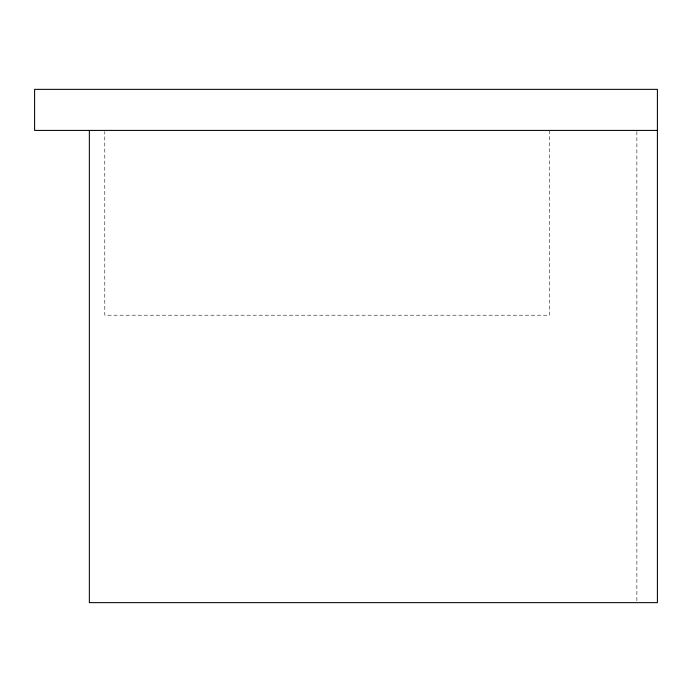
<?xml version="1.0" encoding="UTF-8"?>
<svg xmlns="http://www.w3.org/2000/svg" width="692" height="692" viewBox="0 0 692 692"><rect width="100%" height="100%" fill="white"/><g stroke="black" fill="none" stroke-linecap="round" stroke-linejoin="round"><path stroke-width="0.52" stroke-dasharray="3.46 2.59" d="M636.865 131.497L636.865 602.646M549.638 130.416L549.638 315.206L104.786 315.206L104.786 131.497"/><path stroke-width="1.04" d="M657.4 130.416L34.6 130.416L34.6 89.355L657.4 89.355L657.4 602.646L89.355 602.646L89.355 130.416"/></g></svg>
